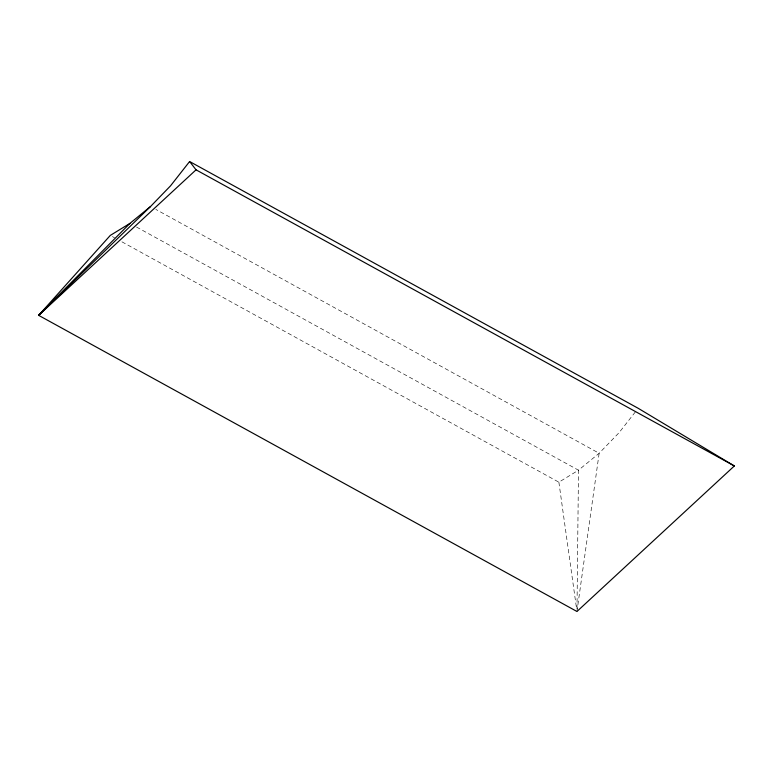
<?xml version="1.0" encoding="UTF-8"?>
<svg xmlns="http://www.w3.org/2000/svg" width="773" height="773" viewBox="0 0 773 773"><rect width="100%" height="100%" fill="white"/><g stroke="black" fill="none" stroke-linecap="round" stroke-linejoin="round"><path stroke-width="0.58" stroke-dasharray="3.87 2.9" d="M576.987 609.066L578.494 470.187L599.143 453.268L619.125 432.619L635.995 411.101M576.958 611.482L599.143 453.268L155.846 209.406M121.931 241.823L558.879 482.197L578.494 470.187L136.251 226.895M112.404 236.586L114.52 237.746M558.879 482.197L576.629 609.114"/><path stroke-width="1.16" d="M189.617 161.518L170.533 185.839L150.551 206.488L38.65 315.345L576.958 611.482L734.35 465.964L638.198 408.299L189.617 161.518L196.042 169.828L734.35 465.964M196.042 169.828L38.65 315.345L110.288 235.417L129.903 223.407L150.551 206.488M38.65 315.345L129.903 223.407"/></g></svg>
